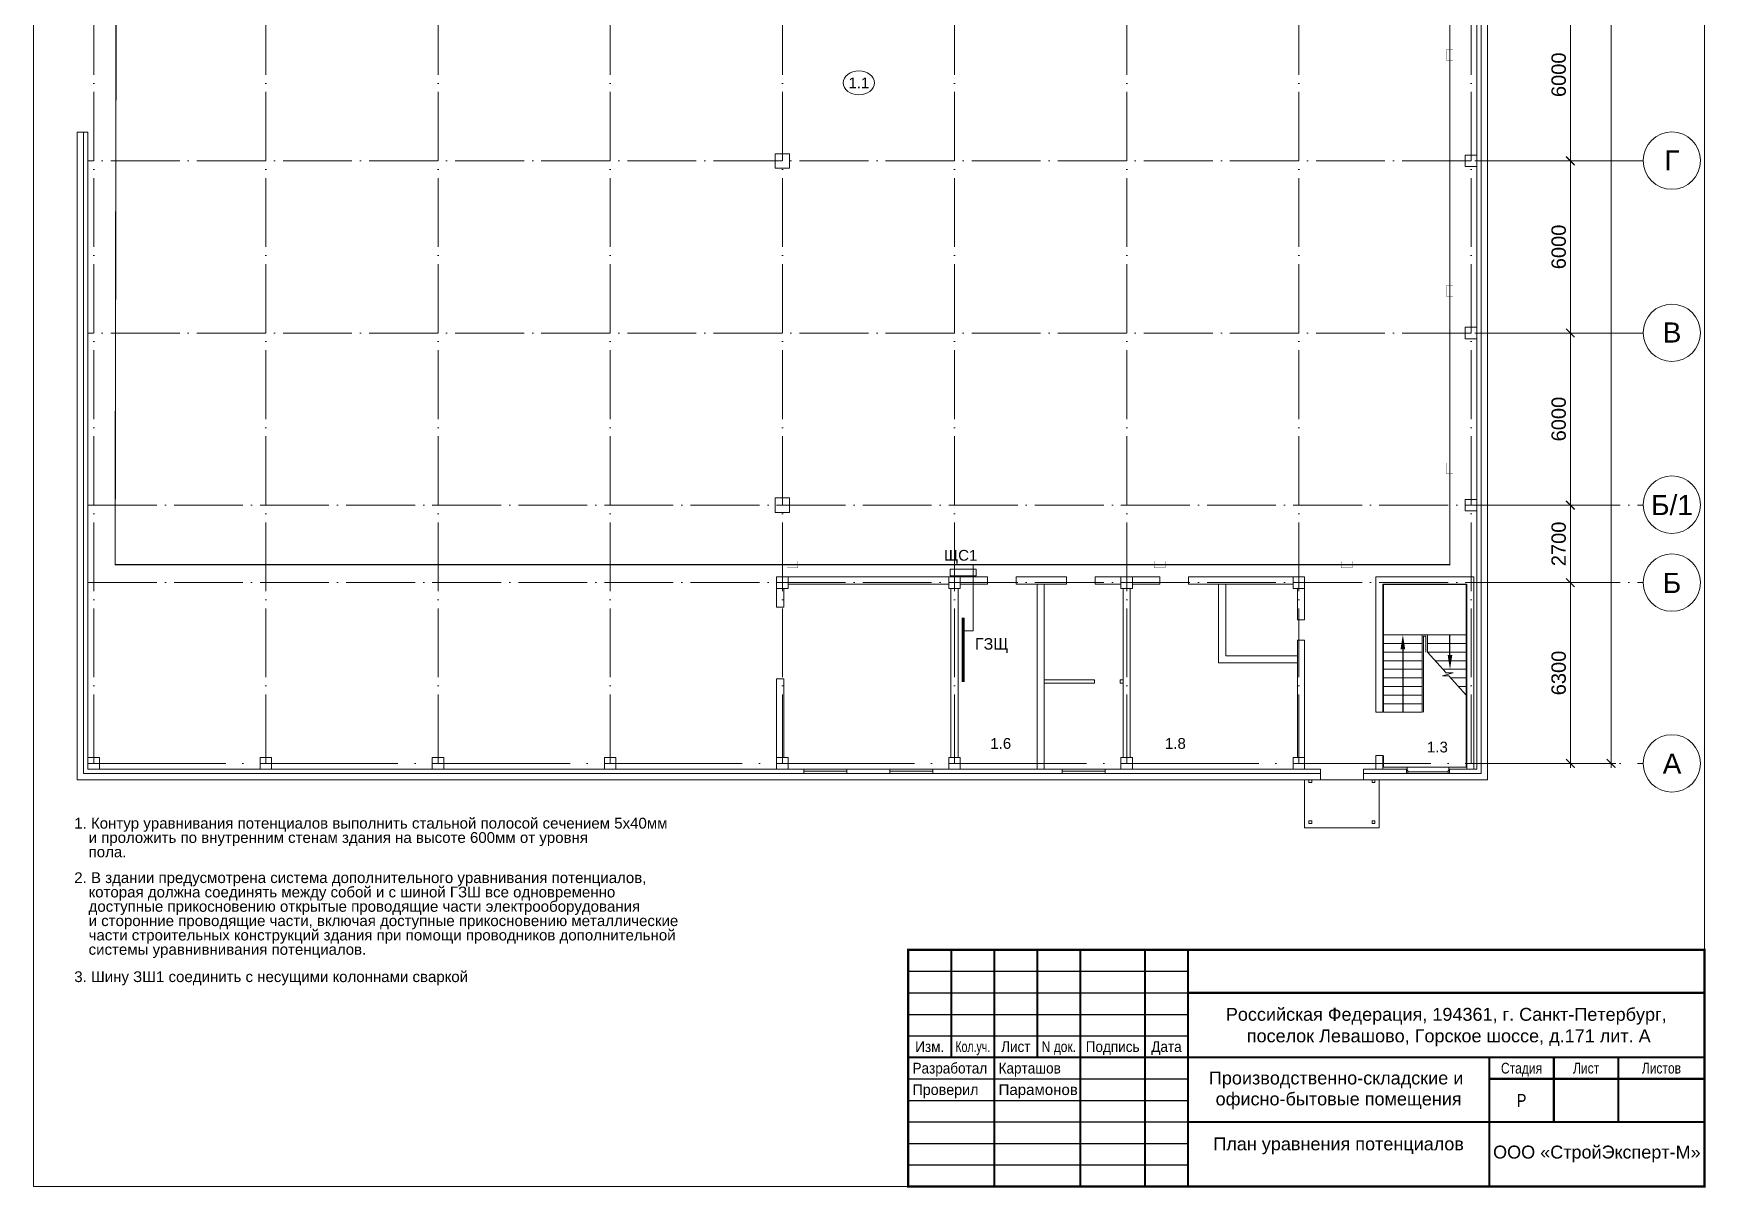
# Model space of a CAD drawing. Header units: millimetres. Extents: x -7047 to 653546, y -441812 to -147059.
# Drawn here: x -7047 to 51227, y -304511 to -264285 of the extents above; entities that cross this region are included whole.
import ezdxf
from ezdxf import colors
from ezdxf.entities.mleader import LeaderData, LeaderLine
from ezdxf.enums import TextEntityAlignment as Align
from ezdxf.math import Vec2, Vec3

# ---------------------------------------------------------------- set-up
doc = ezdxf.new("R2010")
doc.units = ezdxf.units.MM
doc.header["$PDMODE"] = 3
for name, pattern in [('ACAD_ISO04W100', [30, 24, -3, 0, -3]), ('CENTERX2', [4, 2.5, -0.5, 0.5, -0.5]), ('PHANTOM2', [31.75, 15.875, -3.175, 3.175, -3.175, 3.175, -3.175]), ('осевая2', [28.575, 19.05, -3.175, 3.175, -3.175])]:
    doc.linetypes.add(name, pattern=pattern)
for name, color, linetype, lineweight in [('$Osveshenie', 240, 'Continuous', 15), ('$Оbорудование', 173, 'Continuous', 20), ('1-Колонна', 244, 'Continuous', 60), ('1-Лестница', 236, 'Continuous', 15), ('1-Лестница детали', 247, 'Continuous', 5), ('1-Металл тонк', 107, 'Continuous', 15), ('1-Номр помещения', 173, 'Continuous', 20), ('1-Окна', 133, 'Continuous', 9), ('1-Размеры', 251, 'Continuous', 15), ('1-Стена Газоbетонная', 194, 'Continuous', 60), ('1-Стена Кирпич', 32, 'Continuous', 60), ('1-Стена сэндвич-панель', 157, 'Continuous', 60), ('1-Стена тонкая', 149, 'Continuous', 13), ('1-Цоколь', 249, 'Continuous', 15), ('Ось', 251, 'ACAD_ISO04W100', 9), ('Ось кр', 160, 'Continuous', 9)]:
    doc.layers.add(name, color=color, linetype=linetype, lineweight=lineweight)
for name, color, linetype in [('$TEXT', 250, 'Continuous'), ('$ZAPEMLENIE', 30, 'Continuous'), ('$ФОРМАТКА', 7, 'Continuous'), ('4Text', 5, 'Continuous')]:
    doc.layers.add(name, color=color, linetype=linetype)
doc.styles.add('Arial', font='arial.ttf', dxfattribs={"height": 3.5})
doc.styles.add('Arial-0', font='arial.ttf')
doc.styles.add('Анно2.0', font='arial.ttf', dxfattribs={"height": 2})
doc.styles.add('Аннот2.5', font='arial.ttf', dxfattribs={"height": 2.5})
doc.dimstyles.new('АР-200', dxfattribs={"dimscale": 100, "dimtxt": 5, "dimasz": 3, "dimexe": 1.6, "dimexo": 1, "dimgap": 1.5, "dimtad": 1, "dimdec": 0, "dimdsep": 46, "dimtxsty": 'Arial-0', "dimblk": 'ARCHTICK', "dimcen": -4, "dimdle": 1.6, "dimclrd": 256, "dimclre": 256, "dimclrt": 256, "dimadec": 1, "dimazin": 0, "dimtfac": 1, "dimtdec": 0, "dimtmove": 1, "dimatfit": 3, "dimldrblk": 'ARCHTICK', "dimfxl": 1, "dimlwd": -1, "dimlwe": -1, "dimarcsym": 0})

# ---------------------------------------------------------------- blocks, each defined once
blk = doc.blocks.new('оси круж')
blk.add_circle((0, 0), 1000)
at = {"style": 'Arial-0'}
blk.add_attdef('00', text='', height=700, dxfattribs=at).set_placement((-6, -339), align=Align.CENTER)
blk = doc.blocks.new('_ArchTick')
at = {"color": 0, "linetype": 'ByBlock', "const_width": 0.15}
blk.add_lwpolyline([(-0.5, -0.5), (0.5, 0.5)], dxfattribs=at)
blk = doc.blocks.new('*D58')
at = {"layer": '1-Размеры', "transparency": 16777216}
for p, q in [((43153, -220726), (48094, -220726)), ((47934, -220566), (47934, -289886)), ((43153, -289726), (48094, -289726))]:
    blk.add_line(p, q, dxfattribs=at)
at = {"layer": 'Defpoints', "color": 0, "transparency": 16777216}
for p in [(43053, -220726), (43053, -289726), (47934, -289726)]:
    blk.add_point(p, dxfattribs=at)
at = {"layer": '1-Размеры', "transparency": 16777216, "xscale": 300, "yscale": 300, "zscale": 300}
for p, rotation in [((47934, -220726), 90), ((47934, -289726), 270)]:
    blk.add_blockref('_ArchTick', p, dxfattribs=dict(at, rotation=rotation))
at = {"layer": '1-Размеры', "lineweight": 0, "transparency": 16777216, "insert": (47529, -255226), "char_height": 500, "attachment_point": 5, "rotation": 90, "style": 'Arial-0'}
blk.add_mtext('69000', dxfattribs=at)
blk = doc.blocks.new('*D70')
at = {"layer": '1-Размеры', "transparency": 16777216}
for p, q in [((43189, -262726), (46675, -262726)), ((46515, -262566), (46515, -268886)), ((43189, -268726), (46675, -268726))]:
    blk.add_line(p, q, dxfattribs=at)
at = {"layer": 'Defpoints', "color": 0, "transparency": 16777216}
for p in [(43089, -262726), (43089, -268726), (46515, -268726)]:
    blk.add_point(p, dxfattribs=at)
at = {"layer": '1-Размеры', "transparency": 16777216, "xscale": 300, "yscale": 300, "zscale": 300}
for p, rotation in [((46515, -262726), 90), ((46515, -268726), 270)]:
    blk.add_blockref('_ArchTick', p, dxfattribs=dict(at, rotation=rotation))
at = {"layer": '1-Размеры', "lineweight": 0, "transparency": 16777216, "insert": (46110, -265726), "char_height": 500, "attachment_point": 5, "rotation": 90, "style": 'Arial-0'}
blk.add_mtext('6000', dxfattribs=at)
blk = doc.blocks.new('*D71')
at = {"layer": '1-Размеры', "transparency": 16777216}
for p, q in [((46515, -268566), (46515, -274886)), ((43189, -268726), (46675, -268726)), ((43189, -274726), (46675, -274726))]:
    blk.add_line(p, q, dxfattribs=at)
at = {"layer": 'Defpoints', "color": 0, "transparency": 16777216}
for p in [(43089, -268726), (43089, -274726), (46515, -274726)]:
    blk.add_point(p, dxfattribs=at)
at = {"layer": '1-Размеры', "transparency": 16777216, "xscale": 300, "yscale": 300, "zscale": 300}
for p, rotation in [((46515, -268726), 90), ((46515, -274726), 270)]:
    blk.add_blockref('_ArchTick', p, dxfattribs=dict(at, rotation=rotation))
at = {"layer": '1-Размеры', "lineweight": 0, "transparency": 16777216, "insert": (46110, -271726), "char_height": 500, "attachment_point": 5, "rotation": 90, "style": 'Arial-0'}
blk.add_mtext('6000', dxfattribs=at)
blk = doc.blocks.new('*D72')
at = {"layer": '1-Размеры', "transparency": 16777216}
for p, q in [((43189, -274726), (46675, -274726)), ((46515, -274566), (46515, -280886)), ((43723, -280726), (46675, -280726))]:
    blk.add_line(p, q, dxfattribs=at)
at = {"layer": 'Defpoints', "color": 0, "transparency": 16777216}
for p in [(43089, -274726), (43623, -280726), (46515, -280726)]:
    blk.add_point(p, dxfattribs=at)
at = {"layer": '1-Размеры', "transparency": 16777216, "xscale": 300, "yscale": 300, "zscale": 300}
for p, rotation in [((46515, -274726), 90), ((46515, -280726), 270)]:
    blk.add_blockref('_ArchTick', p, dxfattribs=dict(at, rotation=rotation))
at = {"layer": '1-Размеры', "lineweight": 0, "transparency": 16777216, "insert": (46110, -277726), "char_height": 500, "attachment_point": 5, "rotation": 90, "style": 'Arial-0'}
blk.add_mtext('6000', dxfattribs=at)
blk = doc.blocks.new('*D73')
at = {"layer": '1-Размеры', "transparency": 16777216}
for p, q in [((43189, -283426), (46675, -283426)), ((46515, -283266), (46515, -289886)), ((43189, -289726), (46675, -289726))]:
    blk.add_line(p, q, dxfattribs=at)
at = {"layer": 'Defpoints', "color": 0, "transparency": 16777216}
for p in [(43089, -283426), (43089, -289726), (46515, -289726)]:
    blk.add_point(p, dxfattribs=at)
at = {"layer": '1-Размеры', "transparency": 16777216, "xscale": 300, "yscale": 300, "zscale": 300}
for p, rotation in [((46515, -283426), 90), ((46515, -289726), 270)]:
    blk.add_blockref('_ArchTick', p, dxfattribs=dict(at, rotation=rotation))
at = {"layer": '1-Размеры', "lineweight": 0, "transparency": 16777216, "insert": (46109, -286576), "char_height": 500, "attachment_point": 5, "rotation": 90, "style": 'Arial-0'}
blk.add_mtext('6300', dxfattribs=at)
blk = doc.blocks.new('*D74')
at = {"layer": '1-Размеры', "transparency": 16777216}
for p, q in [((43723, -280726), (46675, -280726)), ((46515, -280566), (46515, -283586)), ((43723, -283426), (46675, -283426))]:
    blk.add_line(p, q, dxfattribs=at)
at = {"layer": 'Defpoints', "color": 0, "transparency": 16777216}
for p in [(43623, -280726), (43623, -283426), (46515, -283426)]:
    blk.add_point(p, dxfattribs=at)
at = {"layer": '1-Размеры', "transparency": 16777216, "xscale": 300, "yscale": 300, "zscale": 300}
for p, rotation in [((46515, -280726), 90), ((46515, -283426), 270)]:
    blk.add_blockref('_ArchTick', p, dxfattribs=dict(at, rotation=rotation))
at = {"layer": '1-Размеры', "lineweight": 0, "transparency": 16777216, "insert": (46110, -282076), "char_height": 500, "attachment_point": 5, "rotation": 90, "style": 'Arial-0'}
blk.add_mtext('2700', dxfattribs=at)
blk = doc.blocks.new('A$C43F660AE')
at = {"layer": '$Osveshenie', "color": 7, "linetype": 'PHANTOM2', "ltscale": 30, "const_width": 40}
blk.add_lwpolyline([(-3637, 68001), (-23350, 68002), (-23452, 6926), (-13750, 6926), (-3637, 6926)], dxfattribs=at)
blk = doc.blocks.new('A$C2072721F')
at = {"layer": '4Text', "color": 7, "linetype": 'Continuous', "style": 'Аннот2.5'}
for s, p in [('1. Контур уравнивания потенциалов выполнить стальной полосой сечением 5х40мм', (0, 0)), ('и проложить по внутренним стенам здания на высоте 600мм от уровня', (500, -500)), ('пола.', (500, -1000))]:
    blk.add_text(s, height=375, dxfattribs=at).set_placement(p)
at = {"layer": '4Text', "color": 7, "linetype": 'Continuous', "lineweight": -2, "style": 'Аннот2.5'}
for s, p in [('2. В здании предусмотрена система дополнительного уравнивания потенциалов,', (0, -1900)), ('которая должна соединять между собой и с шиной ГЗШ все одновременно', (500, -2400)), ('доступные прикосновению открытые проводящие части электрооборудования', (500, -2900)), ('части строительных конструкций здания при помощи проводников дополнительной', (500, -3900)), ('и сторонние проводящие части, включая доступные прикосновению металлические', (500, -3400)), ('системы уравнивнивания потенциалов.', (500, -4400)), ('3. Шину ЗШ1 соединить с несущими колоннами сваркой', (0, -5351))]:
    blk.add_text(s, height=375, dxfattribs=at).set_placement(p)

msp = doc.modelspace()

# ---------------------------------------------------------------- linework, layer by layer
at = {"layer": '$Osveshenie', "color": 7, "linetype": 'PHANTOM2', "ltscale": 30, "const_width": 40}
for points in [[(15589.1, -221725.3), (42314.8, -221725.3), (42314.8, -282800.4), (25702.7, -282800.4), (25702.7, -285107.3)], [(25702.7, -282800.4), (15589.1, -282800.4)]]:
    msp.add_lwpolyline(points, dxfattribs=at)
at = {"layer": '$Osveshenie', "color": 7, "const_width": 10}
for points in [[(42427.8, -264848.2), (42201.7, -264848.2), (42201.7, -265230.6), (42427.8, -265230.6)], [(42427.8, -273073.3), (42201.7, -273073.3), (42201.7, -273455.7), (42427.8, -273455.7)], [(42427.8, -279256.2), (42201.7, -279256.2), (42201.7, -279638.6), (42427.8, -279638.6)], [(19214.3, -282687.4), (19214.3, -282913.5), (19596.7, -282913.5), (19596.7, -282687.4)], [(32009.5, -282687.4), (32009.5, -282913.5), (32391.9, -282913.5), (32391.9, -282687.4)], [(38528.1, -282687.4), (38528.1, -282913.5), (38910.5, -282913.5), (38910.5, -282687.4)]]:
    msp.add_lwpolyline(points, dxfattribs=at)
at = {"layer": '$Osveshenie', "color": 7, "linetype": 'осевая2', "ltscale": 15}
msp.add_lwpolyline([(25702.7, -285107.3), (25353.2, -285107.3)], dxfattribs=at)
at = {"layer": '$ZAPEMLENIE', "color": 7, "const_width": 100}
msp.add_lwpolyline([(25353.2, -284646.8), (25353.2, -286891)], dxfattribs=at)
at = {"layer": '$Оbорудование', "color": 0, "linetype": 'ByBlock'}
for p, q in [((-7046.8, -304473.2), (-7046.8, -215052.2)), ((51189.2, -215052.2), (51189.2, -296223.2)), ((-5517.3, -267726.5), (-5147.3, -267726.5)), ((-5147.3, -268726.5), (-5147.3, -267726.5)), ((23961.5, -304473.2), (-7046.8, -304473.2))]:
    msp.add_line(p, q, dxfattribs=at)
at = {"layer": '$Оbорудование', "color": 252, "linetype": 'CENTERX2', "lineweight": 5, "transparency": 33554498}
msp.add_line((22898.1, -283476.5), (21802.7, -283476.5), dxfattribs=at)
at = {"layer": '$ФОРМАТКА'}
msp.add_lwpolyline([(51189.2, -304473.2, 75, 75, 0), (23439.2, -304473.2, 75, 75, 0), (23439.2, -296223.2, 75, 75, 0), (51189.2, -296223.2, 75, 75, 0)], format="xyseb", close=True, dxfattribs=at)
at = {"layer": '$ФОРМАТКА', "linetype": 'Continuous', "const_width": 75}
msp.add_lwpolyline([(23439.2, -304473.2), (51189.2, -304473.2), (51189.2, -296223.2)], dxfattribs=at)
at = {"layer": '$ФОРМАТКА', "const_width": 75}
for points in [[(24939.2, -299973.2), (24939.2, -296223.2)], [(26439.2, -304473.2), (26439.2, -296223.2)], [(27939.2, -299973.2), (27939.2, -296223.2)], [(29439.2, -304473.2), (29439.2, -296223.2)], [(31689.2, -304473.2), (31689.2, -296223.2)], [(33189.2, -304473.2), (33189.2, -296223.2)], [(33189.2, -297723.2), (51189.2, -297723.2)], [(23439.2, -299973.2), (51189.2, -299973.2)], [(43689.2, -304473.2), (43689.2, -299973.2)], [(45939.2, -302223.2), (45939.2, -299973.2)], [(48189.2, -302223.2), (48189.2, -299973.2)], [(43689.2, -300723.2), (51189.2, -300723.2)], [(33189.2, -302223.2), (51189.2, -302223.2)]]:
    msp.add_lwpolyline(points, dxfattribs=at)
at = {"layer": '$ФОРМАТКА'}
for points in [[(23439.2, -296973.2), (33189.2, -296973.2)], [(23439.2, -297723.2), (33189.2, -297723.2)], [(23439.2, -298473.2), (33189.2, -298473.2)], [(23439.2, -299223.2), (33189.2, -299223.2)], [(24939.2, -299973.2), (24939.2, -299973.2)], [(27939.2, -299973.2), (27939.2, -299973.2)], [(23439.2, -300723.2), (33189.2, -300723.2)], [(23439.2, -301473.2), (33189.2, -301473.2)], [(23439.2, -302223.2), (33189.2, -302223.2)], [(23439.2, -302973.2), (33189.2, -302973.2)], [(23439.2, -303723.2), (33189.2, -303723.2)]]:
    msp.add_lwpolyline(points, dxfattribs=at)
at = {"layer": '1-Колонна', "color": 7, "lineweight": 0}
for points in [[(18802.7, -268476.5), (19302.7, -268476.5), (19302.7, -268976.5), (18802.7, -268976.5)], [(42852.7, -268526.5), (43252.7, -268526.5), (43252.7, -268926.5), (42852.7, -268926.5)], [(42852.7, -274526.5), (43252.7, -274526.5), (43252.7, -274926.5), (42852.7, -274926.5)], [(18802.7, -280476.5), (19302.7, -280476.5), (19302.7, -280976.5), (18802.7, -280976.5)], [(42852.7, -280526.5), (43252.7, -280526.5), (43252.7, -280926.5), (42852.7, -280926.5)], [(18852.7, -283226.5), (19252.7, -283226.5), (19252.7, -283626.5), (18852.7, -283626.5)], [(24852.7, -283226.5), (25252.7, -283226.5), (25252.7, -283626.5), (24852.7, -283626.5)], [(30852.7, -283226.5), (31252.7, -283226.5), (31252.7, -283626.5), (30852.7, -283626.5)], [(36852.7, -283226.5), (37252.7, -283226.5), (37252.7, -283626.5), (36852.7, -283626.5)], [(-5147.3, -289526.5), (-4747.3, -289526.5), (-4747.3, -289926.5), (-5147.3, -289926.5)], [(852.7, -289526.5), (1252.7, -289526.5), (1252.7, -289926.5), (852.7, -289926.5)], [(6852.7, -289526.5), (7252.7, -289526.5), (7252.7, -289926.5), (6852.7, -289926.5)], [(12852.7, -289526.5), (13252.7, -289526.5), (13252.7, -289926.5), (12852.7, -289926.5)], [(18852.7, -289526.5), (19252.7, -289526.5), (19252.7, -289926.5), (18852.7, -289926.5)], [(24852.7, -289526.5), (25252.7, -289526.5), (25252.7, -289926.5), (24852.7, -289926.5)], [(30852.7, -289526.5), (31252.7, -289526.5), (31252.7, -289926.5), (30852.7, -289926.5)], [(36852.7, -289526.5), (37252.7, -289526.5), (37252.7, -289926.5), (36852.7, -289926.5)]]:
    msp.add_lwpolyline(points, close=True, dxfattribs=at)
at = {"layer": '1-Лестница', "color": 7, "lineweight": 0}
for p, q in [((40002.7, -285246.5), (42882.7, -285246.5)), ((41352.7, -285246.5), (41352.7, -287946.5)), ((41532.7, -285246.5), (41532.7, -285846.5)), ((40002.7, -285546.5), (41352.7, -285546.5)), ((40002.7, -285846.5), (41352.7, -285846.5)), ((41532.7, -285546.5), (42882.7, -285546.5)), ((41532.7, -285846.5), (42882.7, -285846.5)), ((40002.7, -286146.5), (41352.7, -286146.5)), ((40002.7, -286446.5), (41352.7, -286446.5)), ((41802.7, -286146.5), (42882.7, -286146.5)), ((42072.7, -286446.5), (42882.7, -286446.5)), ((40002.7, -286746.5), (41352.7, -286746.5)), ((40002.7, -287046.5), (41352.7, -287046.5)), ((42342.7, -286746.5), (42882.7, -286746.5)), ((42612.7, -287046.5), (42882.7, -287046.5)), ((40002.7, -287346.5), (41352.7, -287346.5)), ((40002.7, -287646.5), (41352.7, -287646.5)), ((40002.7, -287946.5), (41352.7, -287946.5))]:
    msp.add_line(p, q, dxfattribs=at)
at = {"layer": '1-Лестница детали', "color": 7, "lineweight": 0}
for p, q in [((42181.2, -286567), (41532.7, -285846.5)), ((42882.7, -287346.5), (42279.1, -286675.8)), ((40827.7, -289976.5), (40827.7, -289861.5)), ((42277.7, -289976.5), (42277.7, -289861.5))]:
    msp.add_line(p, q, dxfattribs=at)
for points in [[(42277.7, -289861.5), (42882.7, -289861.5), (42882.7, -283496.5), (40002.7, -283496.5), (40002.7, -287946.5)], [(41402.7, -287946.5), (41402.7, -285296.5), (41482.7, -285296.5), (41482.7, -285846.5)], [(42279.1, -286675.8), (42056.1, -286675.8), (42429.8, -286567), (42181.2, -286567)], [(40002.7, -289446.5), (40002.7, -289861.5), (40827.7, -289861.5)]]:
    msp.add_lwpolyline(points, dxfattribs=at)
at = {"layer": '1-Металл тонк', "color": 7, "lineweight": 0}
for points in [[(37402.7, -290296.5), (37502.7, -290296.5), (37502.7, -290396.5), (37402.7, -290396.5)], [(39702.7, -290296.5), (39602.7, -290296.5), (39602.7, -290396.5), (39702.7, -290396.5)], [(37402.7, -291726.5), (37502.7, -291726.5), (37502.7, -291826.5), (37402.7, -291826.5)], [(39702.7, -291726.5), (39602.7, -291726.5), (39602.7, -291826.5), (39702.7, -291826.5)]]:
    msp.add_lwpolyline(points, close=True, dxfattribs=at)
at = {"layer": '1-Номр помещения', "color": 7}
msp.add_lwpolyline([(24902.7, -282962.4), (24902.7, -283187.4), (25802.7, -283187.4), (25802.7, -282962.4)], close=True, dxfattribs=at)
msp.add_ellipse((21719, -266009.2), major_axis=(-545.3, 0), ratio=0.7652243, dxfattribs=at)
at = {"layer": '1-Окна', "color": 7, "lineweight": 0}
for p, q in [((19802.7, -290001.5), (21302.7, -290001.5)), ((22802.7, -290001.5), (24302.7, -290001.5)), ((28802.7, -290001.5), (30302.7, -290001.5)), ((40852.7, -290026.5), (42252.7, -290026.5)), ((40852.7, -290076.5), (42252.7, -290076.5))]:
    msp.add_line(p, q, dxfattribs=at)
for points in [[(40802.7, -289976.5), (40852.7, -289976.5), (40852.7, -290076.5), (40802.7, -290076.5)], [(42252.7, -289976.5), (42302.7, -289976.5), (42302.7, -290076.5), (42252.7, -290076.5)]]:
    msp.add_lwpolyline(points, close=True, dxfattribs=at)
at = {"layer": '1-Стена Газоbетонная', "color": 7, "lineweight": 0, "ltscale": 100}
for p, q in [((24927.7, -283626.5), (24927.7, -289526.5)), ((25177.7, -283626.5), (25177.7, -289526.5)), ((26202.7, -283476.5), (26202.7, -283226.5)), ((27202.7, -283476.5), (27202.7, -283226.5)), ((27927.7, -283476.5), (27927.7, -289926.5)), ((28177.7, -283476.5), (28177.7, -289926.5)), ((28952.7, -283476.5), (28952.7, -283226.5)), ((29952.7, -283476.5), (29952.7, -283226.5)), ((30927.7, -283626.5), (30927.7, -289526.5)), ((31177.7, -283626.5), (31177.7, -289526.5)), ((32202.7, -283476.5), (32202.7, -283226.5)), ((33202.7, -283476.5), (33202.7, -283226.5)), ((37002.7, -284726.5), (37002.7, -283626.5)), ((37252.7, -284726.5), (37252.7, -283626.5)), ((19102.7, -284276.5), (18852.7, -284276.5)), ((37252.7, -284726.5), (37002.7, -284726.5)), ((37002.7, -289526.5), (37002.7, -285426.5)), ((37252.7, -285426.5), (37002.7, -285426.5)), ((37252.7, -289526.5), (37252.7, -285426.5)), ((19102.7, -286776.5), (18852.7, -286776.5))]:
    msp.add_line(p, q, dxfattribs=at)
for points in [[(18852.7, -284276.5), (18852.7, -283626.5)], [(19102.7, -284276.5), (19102.7, -283626.5)], [(19252.7, -283226.5), (26202.7, -283226.5)], [(19252.7, -283476.5), (24852.7, -283476.5)], [(25252.7, -283476.5), (26202.7, -283476.5)], [(27202.7, -283226.5), (28952.7, -283226.5)], [(27202.7, -283476.5), (28952.7, -283476.5)], [(29952.7, -283226.5), (32202.7, -283226.5)], [(29952.7, -283476.5), (30852.7, -283476.5)], [(31252.7, -283476.5), (32202.7, -283476.5)], [(33202.7, -283226.5), (37252.7, -283226.5)], [(33202.7, -283476.5), (36852.7, -283476.5)], [(34252.7, -283476.5), (34252.7, -286226.5), (37002.7, -286226.5)], [(34502.7, -283476.5), (34502.7, -285976.5), (37002.7, -285976.5)], [(18852.7, -289526.5), (18852.7, -286776.5)], [(19102.7, -289526.5), (19102.7, -286776.5)], [(28177.7, -286814.5), (29927.7, -286814.5)], [(28177.7, -286926.5), (29927.7, -286926.5)], [(29927.7, -286814.5), (29927.7, -286926.5)], [(30827.7, -286814.5), (30827.7, -286926.5)], [(30827.7, -286814.5), (30927.7, -286814.5)], [(30827.7, -286926.5), (30927.7, -286926.5)]]:
    msp.add_lwpolyline(points, dxfattribs=at)
at = {"layer": '1-Стена Кирпич', "color": 7, "lineweight": 0, "ltscale": 100}
for p, q in [((39732.7, -283226.5), (39732.7, -287946.5)), ((43152.7, -283226.5), (39732.7, -283226.5)), ((42902.7, -283476.5), (39982.7, -283476.5)), ((39982.7, -283476.5), (39982.7, -287946.5)), ((42902.7, -283476.5), (42902.7, -289926.5)), ((43152.7, -283226.5), (43152.7, -289926.5)), ((39732.7, -287946.5), (39982.7, -287946.5)), ((39732.7, -289446.5), (39732.7, -289926.5)), ((39732.7, -289446.5), (39982.7, -289446.5)), ((39982.7, -289446.5), (39982.7, -289926.5))]:
    msp.add_line(p, q, dxfattribs=at)
at = {"layer": '1-Стена сэндвич-панель', "color": 7, "lineweight": 0}
for p, q in [((19802.7, -289926.5), (19802.7, -290076.5)), ((21302.7, -289926.5), (21302.7, -290076.5)), ((22802.7, -289926.5), (22802.7, -290076.5)), ((24302.7, -289926.5), (24302.7, -290076.5)), ((28802.7, -289926.5), (28802.7, -290076.5)), ((30302.7, -289926.5), (30302.7, -290076.5)), ((37802.7, -290076.5), (37802.7, -289926.5)), ((39302.7, -290076.5), (39302.7, -289926.5))]:
    msp.add_line(p, q, dxfattribs=at)
at = {"layer": '1-Стена сэндвич-панель', "color": 7, "lineweight": 0, "ltscale": 100}
for p, q in [((40802.7, -290076.5), (40802.7, -289926.5)), ((42302.7, -290076.5), (42302.7, -289926.5))]:
    msp.add_line(p, q, dxfattribs=at)
at = {"layer": '1-Стена сэндвич-панель', "color": 7, "lineweight": 0}
for points in [[(15589.1, -220376.5), (43402.7, -220376.5), (43402.7, -290076.5), (42302.7, -290076.5)], [(15589.1, -220526.5), (43252.7, -220526.5), (43252.7, -289926.5), (42302.7, -289926.5)], [(-5297.3, -267726.5), (-5297.3, -290076.5), (15589.1, -290076.5)], [(-5147.3, -267726.5), (-5147.3, -289926.5), (15589.1, -289926.5)], [(19802.7, -289926.5), (15589.1, -289926.5)], [(19802.7, -290076.5), (15589.1, -290076.5)], [(22802.7, -289926.5), (21302.7, -289926.5)], [(22802.7, -290076.5), (21302.7, -290076.5)], [(28802.7, -289926.5), (24302.7, -289926.5)], [(28802.7, -290076.5), (24302.7, -290076.5)], [(37802.7, -289926.5), (30302.7, -289926.5)], [(37802.7, -290076.5), (30302.7, -290076.5)], [(40802.7, -289926.5), (39302.7, -289926.5)], [(40802.7, -290076.5), (39302.7, -290076.5)]]:
    msp.add_lwpolyline(points, dxfattribs=at)
at = {"layer": '1-Стена тонкая', "color": 7, "lineweight": 0}
for p, q in [((19802.7, -289926.5), (21302.7, -289926.5)), ((19802.7, -290076.5), (21302.7, -290076.5)), ((24302.7, -289926.5), (22802.7, -289926.5)), ((22802.7, -290076.5), (24302.7, -290076.5)), ((30302.7, -289926.5), (28802.7, -289926.5)), ((28802.7, -290076.5), (30302.7, -290076.5)), ((42277.7, -289861.5), (40827.7, -289861.5))]:
    msp.add_line(p, q, dxfattribs=at)
at = {"layer": '1-Цоколь', "color": 7, "lineweight": 0}
for p, q in [((37802.7, -290076.5), (37802.7, -290296.5)), ((39302.7, -290076.5), (39302.7, -290296.5))]:
    msp.add_line(p, q, dxfattribs=at)
for points in [[(15589.1, -220156.5), (43622.7, -220156.5), (43622.7, -290296.5), (39302.7, -290296.5)], [(-5517.3, -267726.5), (-5517.3, -290296.5), (15589.1, -290296.5)], [(37802.7, -290296.5), (15589.1, -290296.5)]]:
    msp.add_lwpolyline(points, dxfattribs=at)
msp.add_lwpolyline([(37252.7, -290296.5), (39852.7, -290296.5), (39852.7, -291976.5), (37252.7, -291976.5)], close=True, dxfattribs=at)
at = {"layer": 'Ось', "color": 7, "lineweight": 0, "ltscale": 100}
for p, q in [((1052.7, -289726.5), (1052.7, -217836.8)), ((7052.7, -289726.5), (7052.7, -217836.8)), ((13052.7, -289726.5), (13052.7, -217836.8)), ((19052.7, -289726.5), (19052.7, -217836.8)), ((25052.7, -289726.5), (25052.7, -217836.8)), ((31052.7, -289726.5), (31052.7, -217836.8)), ((37052.7, -289726.5), (37052.7, -217836.8)), ((43052.7, -289726.5), (43052.7, -217836.8)), ((-4947.3, -289726.5), (-4947.3, -233726.5)), ((49052.7, -268726.5), (-5147.3, -268726.5)), ((49052.7, -274726.5), (-5147.3, -274726.5)), ((-5147.3, -280726.5), (49052.7, -280726.5)), ((-5147.3, -283426.5), (49052.7, -283426.5))]:
    msp.add_line(p, q, dxfattribs=at)
at = {"layer": 'Ось', "color": 7, "lineweight": 0, "ltscale": 200}
msp.add_line((-5147.3, -289726.5), (49052.7, -289726.5), dxfattribs=at)

# ---------------------------------------------------------------- block references
at = {"layer": '$Оbорудование', "color": 1, "linetype": 'ByBlock'}
for name, p in [('A$C43F660AE', (19252.7, -289726.8)), ('A$C2072721F', (-5624.2, -291997.5))]:
    msp.add_blockref(name, p, dxfattribs=at)
at = {"layer": '$Оbорудование', "color": 7}
msp.add_blockref('_ArchTick', (26478.5, -290956.5), dxfattribs=at)
at = {"layer": 'Ось кр', "color": 7, "lineweight": 0}
ref = msp.add_blockref('оси круж', (50052.7, -268718.3), dxfattribs=dict(at, xscale=-1))
ref.add_attrib('00', 'Г', dxfattribs={"layer": '0', "height": 700, "style": 'Arial-0'}).set_placement((50058.8, -269057.6), align=Align.CENTER)
ref = msp.add_blockref('оси круж', (50052.7, -274718.3), dxfattribs=dict(at, xscale=-1))
ref.add_attrib('00', 'В', dxfattribs={"layer": '0', "height": 700, "style": 'Arial-0'}).set_placement((50058.8, -275057.6), align=Align.CENTER)
ref = msp.add_blockref('оси круж', (50052.6, -280709.8), dxfattribs=dict(at, rotation=180))
ref.add_attrib('00', 'Б/1', dxfattribs={"layer": '0', "height": 700, "style": 'Arial-0'}).set_placement((50058.7, -281070.5), align=Align.CENTER)
ref = msp.add_blockref('оси круж', (50052.7, -283426.5), dxfattribs=dict(at, rotation=180))
ref.add_attrib('00', 'Б', dxfattribs={"layer": '0', "height": 700, "style": 'Arial-0'}).set_placement((50058.8, -283787.2), align=Align.CENTER)
ref = msp.add_blockref('оси круж', (50052.7, -289726.5), dxfattribs=dict(at, rotation=180))
ref.add_attrib('00', 'А', dxfattribs={"layer": '0', "height": 700, "style": 'Arial-0'}).set_placement((50058.8, -290087.2), align=Align.CENTER)

# ---------------------------------------------------------------- texts
at = {"layer": '$TEXT', "color": 0, "style": 'Arial'}
for s, p in [('Российская Федерация, 194361, г. Санкт-Петербург,', (42189.2, -298473.2)), (' поселок Левашово, Горское шоссе, д.171 лит. А', (42189.2, -299223.2)), ('Производственно-складские и ', (38439.2, -300691.2)), ('офисно-бытовые помещения', (38439.2, -301421.1))]:
    msp.add_text(s, height=450, dxfattribs=at).set_placement(p, align=Align.MIDDLE_CENTER)
at = {"layer": '$TEXT', "color": 0, "ltscale": 5, "style": 'Arial'}
msp.add_text('План уравнения потенциалов', height=450, dxfattribs=at).set_placement((38439.2, -302988), align=Align.MIDDLE_CENTER)
at = {"layer": '$Оbорудование', "color": 7, "width": 582.794, "attachment_point": 6, "style": 'Анно2.0'}
for s, insert, char_height in [('ЩC1', (25849.9, -282528.4), 375), ('ГЗЩ', (26928.9, -285618.2), 400)]:
    msp.add_mtext(s, dxfattribs=dict(at, insert=insert, char_height=char_height))
at = {"layer": '$ФОРМАТКА', "style": 'Arial'}
for s, height, width, p in [('Изм.', 375, 0.9, (24189.2, -299598.2)), ('Кол.уч.', 375, 0.7, (25689.2, -299598.2)), ('Лист', 375, 0.9, (27189.2, -299598.2)), ('N док.', 375, 0.8, (28689.2, -299598.2)), ('Подпись', 375, 0.9, (30564.2, -299598.2)), ('Дата', 375, 0.9, (32439.2, -299598.2)), ('Стадия', 375, 0.8, (44814.2, -300348.2)), ('Лист', 375, 0.8, (47064.2, -300348.2)), ('Листов', 375, 0.8, (49689.2, -300348.2)), ('Р', 450, 0.8, (44814.2, -301473.2))]:
    msp.add_text(s, height=height, dxfattribs=dict(at, width=width)).set_placement(p, align=Align.MIDDLE_CENTER)
at = {"layer": '$ФОРМАТКА', "ltscale": 5, "style": 'Arial'}
for s, width, p in [('Разработал', 0.9, (23589.2, -300348.2)), ('Карташов', 0.9, (26589.2, -300348.2)), ('Проверил', 0.95, (23589.2, -301098.2))]:
    msp.add_text(s, height=375, dxfattribs=dict(at, width=width)).set_placement(p, align=Align.MIDDLE_LEFT)
msp.add_text('Парамонов', height=375, dxfattribs=at).set_placement((26589.2, -301098.2), align=Align.MIDDLE_LEFT)
at = {"layer": '$ФОРМАТКА', "style": 'Arial'}
msp.add_text('ООО «СтройЭксперт-М»', height=450, dxfattribs=at).set_placement((47439.2, -303273.2), align=Align.MIDDLE_CENTER)
at = {"layer": '1-Номр помещения', "color": 7, "char_height": 375, "width": 1061.513, "attachment_point": 5, "style": 'Аннот2.5'}
for s, insert in [('1.1', (21719, -266009.2)), ('1.6', (26665, -289034.6)), ('1.8', (32750.5, -289034.6)), ('1.3', (41882.3, -289160.4))]:
    msp.add_mtext(s, dxfattribs=dict(at, insert=insert))

# ---------------------------------------------------------------- dimensions: what is measured, and where the dimension line sits
at = {"layer": '1-Размеры', "color": 7, "lineweight": 0}
for base, p1, p2, angle, picture, middle in [((47934.1, -289726.5), (43052.7, -220726.5), (43052.7, -289726.5), 270, '*D58', (47528.9, -255226.5)), ((46514.8, -268726.5), (43089.1, -262726.5), (43089.1, -268726.5), 90, '*D70', (46109.6, -265726.5)), ((46514.8, -274726.5), (43089.1, -268726.5), (43089.1, -274726.5), 90, '*D71', (46109.6, -271726.5)), ((46514.8, -280726.5), (43089.1, -274726.5), (43622.7, -280726.5), 90, '*D72', (46109.6, -277726.5)), ((46514.8, -283426.5), (43622.7, -280726.5), (43622.7, -283426.5), 270, '*D74', (46109.6, -282076.5)), ((46514.8, -289726.5), (43089.1, -283426.5), (43089.1, -289726.5), 90, '*D73', (46109.4, -286576.5))]:
    dim = msp.add_linear_dim(base=base, p1=p1, p2=p2, angle=angle, dimstyle='АР-200', dxfattribs=at)
    dim.commit()
    dim.dimension.update_dxf_attribs({"geometry": picture, "text_midpoint": middle})

# ---------------------------------------------------------------- leaders
at = {"layer": '1-Лестница детали', "color": 7, "lineweight": 0}
ml = msp.add_multileader_mtext('Standard', dxfattribs=at)
ml.set_content('')
ml.set_leader_properties()
ml.build(insert=Vec2(0, 0))
ml.multileader.update_dxf_attribs({"has_dogleg": 0, "arrow_head_size": 500})
ctx = ml.context
ctx.base_point, ctx.arrow_head_size, ctx.plane_origin = Vec3(40677.7, -287946.5), 500, Vec3(40677.7, -285346.5)
ctx.text_align_type = 2
notes = []
notes.append((ctx, [(0, (1, 1, 0), (40685.7, -287946.5), (-1, 0), 8, [(0, [(40677.7, -285246.5)], 0, [])])]))
ctx.mtext, ml.multileader.dxf.content_type = None, 0
ml = msp.add_multileader_mtext('Standard', dxfattribs=at)
ml.set_content('')
ml.set_leader_properties()
ml.build(insert=Vec2(0, 0))
ml.multileader.update_dxf_attribs({"has_dogleg": 0, "arrow_head_size": 500})
ctx = ml.context
ctx.base_point, ctx.arrow_head_size, ctx.plane_origin = Vec3(42320.2, -285246.5), 500, Vec3(42320.2, -285946.5)
notes.append((ctx, [(1, (1, 1, 0), (42328.2, -285246.5), (-1, 0), 8, [(0, [(42320.2, -286446.5)], 0, [])])]))
ctx.mtext, ml.multileader.dxf.content_type = None, 0
for ctx, leaders in notes:
    for number, flags, end, landing, length, lines in leaders:
        leader = LeaderData()
        leader.index, (leader.has_last_leader_line, leader.has_dogleg_vector, leader.attachment_direction) = number, flags
        leader.last_leader_point, leader.dogleg_vector, leader.dogleg_length = Vec3(end), Vec3(landing), length
        for number, points, colour, breaks in lines:
            line = LeaderLine()
            line.index, line.vertices, line.color, line.breaks = number, Vec3.list(points), colors.encode_raw_color(colour), breaks
            leader.lines.append(line)
        ctx.leaders.append(leader)

doc.saveas('drawing.dxf')
